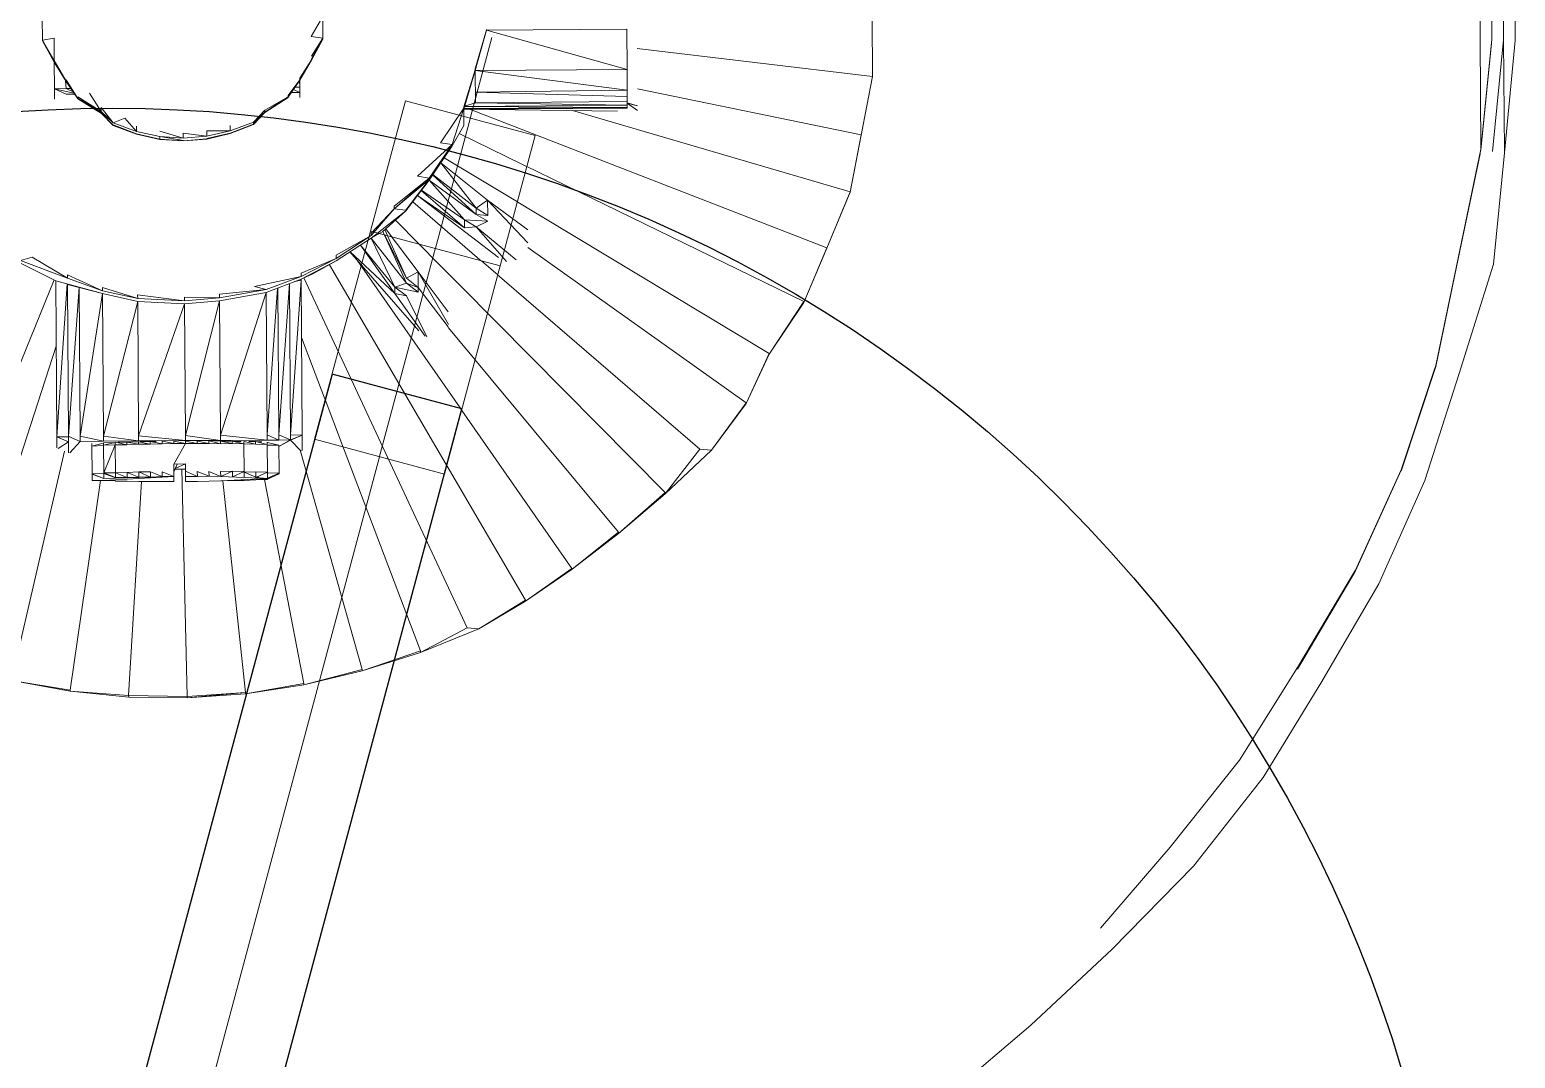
# Model space of a CAD drawing. Header units: millimetres. Extents: x 233224 to 234067, y -13631 to -11613.
# Drawn here: x 233376.69 to 233409.85, y -13458.67 to -13435.71 of the extents above; entities that cross this region are included whole.
import ezdxf

# ---------------------------------------------------------------- set-up
doc = ezdxf.new("R2010")
doc.units = ezdxf.units.MM
doc.header["$MEASUREMENT"] = 0
doc.set_wipeout_variables(frame=1)
doc.linetypes.add('Wipeout_Contour', pattern=[1000, 0, -1000])
for name, color, linetype in [('Doseme - BA', 7, 'Continuous'), ('Int - Furniture', 7, 'Continuous'), ('Str - Column', 7, 'Continuous')]:
    doc.layers.add(name, color=color, linetype=linetype)
doc.layers.add('Doseme - BA_Pen_No__1', color=7, linetype='Continuous', lineweight=13)
doc.layers.add('Doseme - BA_Pen_No__41', color=7, linetype='Continuous', lineweight=25)
doc.layers.add('Int - Furniture _Pen_No__4', color=7, linetype='Continuous', lineweight=20, true_color=0x029e21)
doc.layers.add('Str - Column_Pen_No__88', color=7, linetype='Continuous', lineweight=20, true_color=0xfd4435)

# ---------------------------------------------------------------- blocks, each defined once
blk = doc.blocks.new('Column_18', base_point=(227300.63, -11935.43))
at = {"color": 254, "linetype": 'Wipeout_Contour', "lineweight": 0, "ltscale": 1365696.312120706}
blk.add_wipeout([(227290.04, -11917.01), (227282.24, -11946.09), (227311.22, -11953.86), (227319.02, -11924.77), (227323.68, -11907.38), (227294.7, -11899.61)], dxfattribs=at).dxf.layer = 'Str - Column'
at = {"layer": 'Str - Column_Pen_No__88', "linetype": 'Continuous'}
for p, q in [((227302.49, -11870.53), (227294.7, -11899.61)), ((227331.47, -11878.29), (227323.68, -11907.38)), ((227294.7, -11899.61), (227282.24, -11946.09)), ((227323.68, -11907.38), (227311.22, -11953.86)), ((227282.24, -11946.09), (227311.22, -11953.86))]:
    blk.add_line(p, q, dxfattribs=at)
at = {"color": 254, "linetype": 'Wipeout_Contour', "lineweight": 0, "ltscale": 910495.120903}
blk.add_wipeout([(227294.7, -11899.61), (227323.68, -11907.38), (227331.47, -11878.29), (227302.49, -11870.53)], dxfattribs=at).dxf.layer = 'Str - Column'
at = {"layer": 'Str - Column_Pen_No__88', "linetype": 'Continuous'}
for p, q in [((227302.49, -11870.53), (227294.7, -11899.61)), ((227331.47, -11878.29), (227302.49, -11870.53)), ((227323.68, -11907.38), (227331.47, -11878.29)), ((227294.7, -11899.61), (227323.68, -11907.38))]:
    blk.add_line(p, q, dxfattribs=at)
blk = doc.blocks.new('RH_indastrial_lamp')
at = {"layer": 'Int - Furniture _Pen_No__4', "linetype": 'Continuous'}
for p, q in [((17966.07, 592.91), (17984.33, 608.15)), ((17947.81, 576.03), (17966.07, 592.91)), ((17929.55, 557.69), (17947.81, 576.03)), ((17934.76, 553.37), (17950.42, 571.39)), ((17913.9, 537.96), (17929.55, 557.69)), ((17919.12, 534.05), (17934.76, 553.37)), ((17900.85, 517), (17913.9, 537.96)), ((17906.07, 513.5), (17919.12, 534.05)), ((18140.85, 517.74), (18127.82, 515.87)), ((18140.85, 517.74), (18127.82, 515.55)), ((18153.9, 518.55), (18140.85, 517.74)), ((18153.9, 518.55), (18140.85, 517.5)), ((18153.9, 518.31), (18140.85, 517.5)), ((18140.85, 517.5), (18140.85, 517.74)), ((18145.59, 470.2), (18140.85, 517.5)), ((18153.9, 518.55), (18166.94, 518.31)), ((18153.9, 518.31), (18153.9, 518.55)), ((18166.94, 517.99), (18153.9, 518.31)), ((18154.74, 467.53), (18153.9, 518.31)), ((18163.76, 470.22), (18166.94, 517.99)), ((18179.99, 516.92), (18166.94, 518.31)), ((18166.94, 517.99), (18166.94, 518.31)), ((18179.99, 516.92), (18166.94, 517.99)), ((17887.81, 494.91), (17900.85, 517)), ((18127.82, 515.87), (18114.77, 512.85)), ((18127.82, 515.87), (18114.77, 512.53)), ((18127.82, 515.55), (18127.82, 515.87)), ((18136.3, 469.98), (18127.82, 515.55)), ((18172.93, 469.95), (18179.99, 516.68)), ((18193.02, 514.48), (18179.99, 516.92)), ((18179.99, 516.68), (18179.99, 516.92)), ((18193.02, 514.48), (18179.99, 516.68)), ((18180.9, 463.34), (18193.02, 514.16)), ((17893.02, 492.15), (17906.07, 513.83)), ((17893.02, 491.99), (17906.07, 513.59)), ((17893.02, 491.91), (17906.07, 513.5)), ((18114.77, 512.85), (18101.72, 508.78)), ((18114.77, 512.85), (18101.72, 508.46)), ((18114.77, 512.53), (18114.77, 512.85)), ((18128.24, 463.71), (18114.77, 512.53)), ((18182.59, 439.86), (18206.07, 510.65)), ((18101.72, 508.78), (18088.68, 503.65)), ((18101.72, 508.78), (18091.29, 503.39)), ((18101.72, 508.46), (18101.72, 508.78)), ((18127.82, 438.32), (18101.72, 508.46)), ((18182.97, 425.11), (18216.5, 506.09)), ((18088.68, 503.65), (18078.25, 497.53)), ((18088.68, 503.65), (18078.25, 497.28)), ((18091.29, 503.39), (18088.68, 503.65)), ((18127.23, 425.04), (18091.29, 503.39)), ((18078.25, 497.53), (18067.81, 490.44)), ((18078.25, 497.53), (18067.81, 490.28)), ((18078.25, 497.28), (18078.25, 497.53)), ((17877.38, 471.93), (17887.81, 494.91)), ((18121.49, 422.12), (18078.25, 497.28)), ((17882.59, 469.56), (17893.02, 492.15)), ((17882.59, 469.48), (17893.02, 491.99)), ((18067.81, 490.44), (18057.37, 482.53)), ((18067.81, 490.44), (18057.37, 482.28)), ((18067.81, 490.28), (18067.81, 490.44)), ((18115.31, 421.17), (18067.81, 490.28)), ((18057.37, 482.53), (18046.94, 473.73)), ((18057.37, 482.53), (18046.94, 473.48)), ((18057.37, 482.28), (18057.37, 482.53)), ((18095.05, 436.28), (18057.37, 482.28)), ((17869.55, 448.12), (17877.38, 471.93)), ((18046.94, 473.73), (18036.51, 464.1)), ((18046.94, 473.73), (18039.12, 463.86)), ((18046.94, 473.48), (18046.94, 473.73)), ((18106.69, 412.28), (18046.94, 473.48)), ((17874.76, 446.5), (17882.59, 469.82)), ((17882.59, 469.72), (17874.76, 446.42)), ((17874.76, 446.33), (17882.59, 469.64)), ((17874.76, 446.25), (17882.59, 469.48)), ((17874.96, 446.86), (17882.59, 469.56)), ((17882.59, 469.82), (17882.59, 469.72)), ((18133.03, 468.75), (18135.64, 469.9)), ((18135.64, 469.82), (18133.03, 468.75)), ((18133.03, 468.67), (18135.64, 469.82)), ((18133.03, 468.59), (18135.64, 469.72)), ((18133.03, 468.67), (18135.64, 469.72)), ((18135.64, 469.64), (18133.03, 468.59)), ((18133.03, 468.75), (18133.03, 468.67)), ((18133.03, 468.59), (18133.03, 468.67)), ((18133.03, 462.31), (18133.03, 468.59)), ((18133.03, 468.59), (18135.64, 468.51)), ((18146.07, 470.22), (18135.64, 469.72)), ((18138.25, 470.06), (18135.64, 469.72)), ((18137.62, 469.98), (18135.64, 469.98)), ((18135.64, 469.9), (18135.64, 469.98)), ((18135.64, 469.82), (18135.64, 469.9)), ((18135.64, 469.72), (18135.64, 469.82)), ((18146.07, 469.24), (18135.64, 469.72)), ((18135.64, 469.64), (18135.64, 469.72)), ((18135.64, 469.56), (18135.64, 469.64)), ((18135.64, 469.48), (18135.64, 469.56)), ((18135.64, 468.35), (18135.64, 469.48)), ((18138.11, 469.42), (18135.64, 468.35)), ((18135.64, 462.15), (18135.64, 468.35)), ((18135.64, 468.35), (18138.25, 468.27)), ((18138.25, 469.48), (18135.67, 469.72)), ((18138.25, 469.4), (18137.67, 469.47)), ((18140.85, 470.14), (18138.25, 470.06)), ((18138.25, 469.48), (18138.25, 469.4)), ((18138.25, 469.4), (18138.25, 468.27)), ((18140.85, 468.27), (18138.25, 469.4)), ((18138.25, 468.27), (18140.85, 468.27)), ((18143.46, 470.14), (18140.85, 470.14)), ((18140.85, 468.17), (18140.85, 469.32)), ((18143.46, 469.32), (18140.85, 468.17)), ((18140.85, 461.99), (18140.85, 468.17)), ((18140.85, 468.17), (18143.46, 468.09)), ((18146.07, 470.22), (18143.46, 470.14)), ((18143.46, 468.09), (18143.46, 469.32)), ((18146.07, 469.24), (18143.46, 468.09)), ((18143.46, 468.09), (18146.07, 468.09)), ((18145.91, 470.18), (18146.07, 470.22)), ((18146.07, 470.22), (18145.99, 470.18)), ((18148.68, 470.22), (18146.07, 470.22)), ((18148.68, 469.16), (18146.07, 469.24)), ((18146.07, 469.24), (18146.07, 468.09)), ((18148.68, 468.09), (18146.07, 469.24)), ((18151.28, 470.3), (18148.68, 470.22)), ((18151.28, 469.16), (18148.68, 469.16)), ((18148.68, 469.16), (18148.68, 468.09)), ((18151.28, 468.09), (18148.68, 469.16)), ((18153.9, 470.3), (18151.28, 470.3)), ((18153.9, 469.16), (18151.28, 469.16)), ((18151.28, 469.16), (18151.28, 468.09)), ((18153.9, 468.01), (18151.28, 469.16)), ((18153.9, 470.3), (18153.9, 469.16)), ((18153.9, 468.01), (18153.9, 469.16)), ((18153.9, 468.01), (18153.9, 466.38)), ((18156.28, 467.53), (18153.9, 467.53)), ((18156.51, 468.09), (18155.8, 466.38)), ((18159.11, 470.22), (18156.51, 470.3)), ((18156.51, 470.3), (18156.51, 469.2)), ((18172.16, 469.98), (18156.51, 469.16)), ((18156.51, 469.16), (18156.51, 469.2)), ((18156.53, 469.16), (18156.51, 469.16)), ((18156.51, 469.16), (18156.51, 468.09)), ((18159.11, 468.09), (18156.51, 469.16)), ((18156.51, 468.09), (18156.51, 468.01)), ((18156.51, 466.38), (18156.51, 468.01)), ((18172.16, 469.48), (18156.53, 469.16)), ((18166.94, 469.32), (18156.53, 469.16)), ((18156.55, 469.16), (18156.53, 469.16)), ((18159.11, 469.16), (18156.55, 469.16)), ((18161.73, 470.22), (18159.11, 470.22)), ((18161.73, 469.24), (18159.11, 469.16)), ((18159.11, 469.16), (18159.11, 468.09)), ((18161.73, 468.09), (18159.11, 469.16)), ((18164.33, 470.22), (18161.73, 470.22)), ((18161.73, 469.24), (18164.33, 469.24)), ((18161.73, 469.24), (18161.73, 468.09)), ((18164.33, 468.09), (18161.73, 469.24)), ((18161.73, 468.09), (18164.33, 468.09)), ((18166.94, 470.14), (18164.33, 470.22)), ((18164.33, 469.24), (18164.33, 468.09)), ((18166.94, 468.17), (18164.33, 469.24)), ((18164.33, 468.09), (18166.94, 468.17)), ((18169.56, 470.14), (18166.94, 470.14)), ((18166.94, 469.32), (18169.56, 469.32)), ((18166.94, 469.32), (18166.94, 468.17)), ((18169.56, 468.27), (18166.94, 469.32)), ((18166.94, 468.17), (18169.56, 468.27)), ((18169.56, 470.06), (18169.56, 470.14)), ((18172.16, 469.98), (18169.56, 470.06)), ((18169.56, 469.4), (18172.16, 468.27)), ((18172.16, 468.35), (18169.56, 469.4)), ((18169.56, 469.32), (18169.56, 468.27)), ((18172.16, 468.27), (18169.56, 469.32)), ((18169.56, 468.27), (18169.56, 461.99)), ((18169.56, 461.99), (18172.16, 468.27)), ((18169.56, 468.27), (18172.16, 468.27)), ((18174.76, 469.9), (18172.16, 469.98)), ((18172.16, 469.48), (18172.16, 468.35)), ((18174.76, 468.43), (18172.16, 469.48)), ((18174.76, 468.51), (18172.16, 469.48)), ((18172.16, 468.35), (18174.76, 468.43)), ((18172.16, 468.27), (18172.16, 468.35)), ((18172.16, 462.07), (18172.16, 468.27)), ((18174.76, 469.82), (18174.76, 469.9)), ((18174.76, 469.72), (18174.76, 469.82)), ((18174.76, 469.72), (18174.76, 469.64)), ((18174.76, 469.56), (18174.76, 469.64)), ((18174.76, 469.56), (18174.76, 468.51)), ((18174.76, 468.43), (18174.76, 468.51)), ((18174.76, 462.23), (18174.76, 468.43)), ((18153.9, 466.38), (18156.23, 467.41)), ((18156.51, 466.38), (18153.9, 461.82)), ((18153.9, 466.38), (18156.51, 466.38)), ((18036.51, 464.1), (18028.68, 453.75)), ((18036.51, 464.1), (18028.68, 453.59)), ((18039.12, 463.86), (18036.51, 464.1)), ((18102.79, 408.19), (18039.12, 463.86)), ((18127.82, 463.58), (18127.82, 460.11)), ((18127.82, 460.11), (18130.42, 461.25)), ((18130.42, 461.17), (18127.82, 460.11)), ((18130.42, 461.25), (18128.11, 463.71)), ((18130.42, 461.25), (18133.03, 462.63)), ((18133.03, 462.59), (18130.42, 461.17)), ((18130.42, 461.17), (18130.42, 461.25)), ((18133.03, 461.17), (18130.42, 461.17)), ((18133.03, 460.03), (18130.42, 461.17)), ((18130.42, 460.03), (18130.42, 461.17)), ((18135.64, 462.31), (18133.03, 462.31)), ((18133.03, 462.31), (18135.56, 461.68)), ((18135.64, 461.17), (18133.03, 461.17)), ((18133.03, 461.17), (18135.64, 460.03)), ((18133.03, 460.03), (18133.03, 461.17)), ((18135.64, 462.15), (18135.64, 461.6)), ((18138.25, 462.07), (18135.64, 462.15)), ((18135.64, 462.15), (18138.25, 461.49)), ((18135.64, 461.17), (18135.64, 460.03)), ((18146.07, 461.17), (18135.64, 461.17)), ((18135.64, 461.17), (18146.07, 460.03)), ((18137.93, 461.57), (18136.86, 461.57)), ((18138.25, 461.49), (18137.75, 461.57)), ((18138.25, 462.07), (18138.25, 461.49)), ((18140.85, 461.99), (18138.25, 462.07)), ((18138.25, 462.07), (18140.81, 461.43)), ((18139.73, 461.45), (18138.25, 461.49)), ((18140.85, 461.99), (18140.85, 461.43)), ((18143.46, 461.91), (18140.85, 461.99)), ((18140.85, 461.99), (18143.44, 461.33)), ((18143.14, 461.41), (18141.48, 461.41)), ((18143.46, 461.91), (18143.46, 461.33)), ((18146.07, 461.91), (18143.46, 461.91)), ((18143.46, 461.91), (18146.07, 461.33)), ((18146.07, 461.33), (18143.71, 461.33)), ((18146.07, 461.91), (18146.07, 461.33)), ((18148.68, 461.82), (18146.07, 461.91)), ((18146.07, 461.91), (18148.57, 461.28)), ((18147.41, 461.29), (18146.07, 461.33)), ((18146.07, 461.17), (18146.07, 460.03)), ((18153.9, 461.17), (18146.07, 461.17)), ((18146.07, 461.17), (18153.9, 460.03)), ((18148.68, 461.82), (18148.68, 461.28)), ((18151.28, 461.82), (18148.68, 461.82)), ((18148.68, 461.82), (18151.23, 461.27)), ((18151.28, 461.82), (18151.28, 461.27)), ((18153.9, 461.82), (18151.28, 461.82)), ((18151.28, 461.82), (18153.86, 461.27)), ((18154.04, 462.14), (18153.9, 461.82)), ((18153.9, 461.82), (18153.9, 461.27)), ((18156.51, 461.82), (18153.9, 461.82)), ((18153.9, 461.82), (18156.45, 461.27)), ((18153.9, 461.17), (18153.9, 460.03)), ((18164.33, 461.17), (18153.9, 461.17)), ((18153.9, 461.17), (18164.33, 460.03)), ((18156.51, 461.82), (18156.51, 461.27)), ((18159.11, 461.82), (18156.51, 461.82)), ((18156.51, 461.82), (18158.99, 461.28)), ((18161.73, 461.91), (18159.11, 461.82)), ((18159.11, 461.82), (18159.11, 461.28)), ((18159.11, 461.82), (18161.73, 461.33)), ((18161.73, 461.33), (18160.39, 461.29)), ((18161.73, 461.91), (18161.73, 461.33)), ((18164.33, 461.91), (18161.73, 461.91)), ((18161.73, 461.91), (18164.32, 461.33)), ((18164.08, 461.33), (18161.73, 461.33)), ((18166.94, 461.99), (18164.33, 461.91)), ((18164.33, 461.91), (18164.33, 461.33)), ((18164.33, 461.91), (18166.94, 461.41)), ((18164.33, 461.17), (18164.33, 460.03)), ((18172.16, 461.17), (18164.33, 461.17)), ((18164.33, 461.17), (18172.16, 460.03)), ((18166.94, 461.41), (18164.55, 461.33)), ((18166.94, 461.99), (18166.94, 461.41)), ((18169.56, 461.99), (18166.94, 461.99)), ((18166.94, 461.99), (18169.52, 461.43)), ((18168.94, 461.41), (18166.94, 461.41)), ((18172.16, 462.07), (18169.56, 461.99)), ((18172.16, 462.07), (18169.56, 461.49)), ((18169.56, 461.99), (18169.56, 461.43)), ((18172.16, 461.57), (18169.56, 461.49)), ((18174.76, 462.23), (18172.16, 462.15)), ((18172.16, 462.07), (18172.16, 461.57)), ((18172.16, 461.17), (18172.16, 460.03)), ((18177.38, 461.17), (18172.16, 461.17)), ((18172.16, 461.17), (18177.38, 460.03)), ((18174.76, 462.23), (18172.28, 461.6)), ((18174.76, 462.23), (18174.76, 461.67)), ((18177.38, 461.17), (18179.71, 463.71)), ((18177.38, 461.17), (18177.38, 460.03)), ((18179.92, 460.05), (18177.38, 461.17)), ((18179.99, 463.71), (18179.99, 461.25)), ((18179.99, 461.25), (18182.27, 462.75)), ((18182.59, 460.11), (18179.99, 461.25)), ((18179.99, 461.25), (18179.99, 461.19)), ((18179.99, 461.17), (18179.99, 461.19)), ((18179.99, 461.17), (18179.99, 460.03)), ((18182.59, 462.62), (18182.59, 460.11)), ((18127.82, 460.11), (18127.82, 425.54)), ((18127.82, 460.11), (18130.42, 460.03)), ((18127.82, 425.54), (18130.42, 460.03)), ((18130.42, 460.03), (18130.42, 426.27)), ((18130.43, 426.29), (18133.03, 460.03)), ((18133.03, 427.25), (18133.03, 460.03)), ((18133.08, 427.28), (18135.64, 460.03)), ((18135.64, 460.03), (18135.64, 428.24)), ((18135.64, 428.24), (18146.07, 460.03)), ((18146.07, 460.03), (18146.07, 430.03)), ((18146.07, 430.03), (18153.9, 460.03)), ((18153.9, 460.03), (18153.9, 430.6)), ((18153.9, 430.6), (18164.33, 460.03)), ((18164.33, 460.03), (18164.33, 430.03)), ((18164.33, 430.03), (18172.16, 460.03)), ((18172.16, 460.03), (18172.16, 428.24)), ((18172.16, 428.24), (18177.38, 460.03)), ((18177.38, 460.03), (18177.38, 426.82)), ((18177.4, 426.82), (18179.99, 460.03)), ((18179.92, 460.05), (18179.99, 460.03)), ((18179.99, 460.11), (18182.59, 460.11)), ((18179.99, 426.11), (18179.99, 460.03)), ((18180.04, 426.02), (18182.59, 460.11)), ((18182.59, 425.3), (18182.59, 460.11)), ((18028.68, 453.75), (18023.46, 442.74)), ((18028.68, 453.75), (18023.46, 442.58)), ((18028.68, 453.59), (18028.68, 453.75)), ((18077.17, 418.55), (18028.68, 453.59)), ((17861.73, 423.75), (17869.55, 448.12)), ((17869.55, 422.53), (17874.76, 446.5)), ((17874.76, 446.42), (17869.55, 422.53)), ((17869.55, 422.44), (17874.76, 446.33)), ((17869.55, 422.36), (17874.76, 446.25)), ((18023.46, 442.74), (18015.64, 431.26)), ((18023.46, 442.74), (18015.64, 431.08)), ((18023.46, 442.58), (18023.46, 442.74)), ((18095.71, 398.41), (18023.46, 442.58)), ((18104.34, 429.21), (18099.89, 438.33)), ((18106.94, 428.64), (18100.26, 438.25)), ((18095.04, 435.68), (18101.72, 423.83)), ((18101.72, 427.34), (18095.05, 436.17)), ((18116.92, 419.31), (18101.64, 436.99)), ((18015.64, 431.26), (18010.43, 419.18)), ((18015.64, 431.26), (18010.43, 419.1)), ((18015.64, 431.08), (18015.64, 431.26)), ((18092.34, 393.06), (18015.64, 431.08)), ((18095.04, 432.82), (18101.72, 423.83)), ((18101.72, 428.4), (18101.72, 427.34)), ((18101.72, 428.4), (18104.34, 426.35)), ((18101.72, 428.4), (18106.94, 427.26)), ((18106.94, 427.26), (18104.34, 429.21)), ((18104.34, 429.21), (18106.94, 428.64)), ((18116.85, 419.27), (18106.94, 428.64)), ((18106.94, 428.64), (18106.94, 427.26)), ((18114.54, 417.79), (18106.94, 428.64)), ((18127.82, 425.3), (18135.64, 428.24)), ((18135.64, 428.24), (18146.07, 430.03)), ((18146.07, 429.37), (18135.64, 427.58)), ((18135.64, 427.58), (18146.07, 428.56)), ((18146.07, 430.03), (18153.9, 430.6)), ((18153.9, 429.95), (18146.07, 429.37)), ((18146.07, 429.37), (18153.9, 429.13)), ((18146.07, 428.56), (18146.07, 429.37)), ((18153.9, 430.6), (18164.33, 430.03)), ((18164.33, 429.37), (18153.9, 429.95)), ((18153.9, 429.95), (18164.33, 428.56)), ((18153.9, 429.13), (18153.9, 429.95)), ((18164.33, 430.03), (18172.16, 428.24)), ((18172.16, 427.58), (18164.33, 429.37)), ((18164.33, 429.37), (18172.16, 426.85)), ((18164.33, 428.56), (18164.33, 429.37)), ((18172.16, 428.24), (18182.59, 425.3)), ((18179.97, 426.11), (18172.16, 428.24)), ((18101.72, 423.83), (18101.72, 427.34)), ((18101.72, 427.34), (18104.34, 425.22)), ((18101.72, 427.34), (18104.34, 426.35)), ((18104.34, 425.22), (18101.72, 423.83)), ((18104.34, 426.35), (18106.94, 427.26)), ((18109.54, 414.79), (18104.34, 426.35)), ((18104.34, 426.35), (18112.16, 416.26)), ((18109.54, 414.79), (18104.34, 425.22)), ((18109.06, 414.36), (18104.34, 425.22)), ((18112.16, 416.26), (18106.94, 427.26)), ((18106.94, 427.26), (18114.53, 417.78)), ((18127.82, 425.3), (18119.99, 421.3)), ((18127.82, 424.72), (18119.99, 420.73)), ((18125.2, 424.16), (18127.51, 425.16)), ((18135.64, 427.58), (18127.82, 424.72)), ((18127.82, 424.72), (18138.25, 426.85)), ((18127.82, 425.54), (18129.23, 425.83)), ((18127.82, 425.54), (18127.82, 425.38)), ((18127.82, 425.38), (18127.82, 425.3)), ((18127.82, 423.99), (18127.82, 424.72)), ((18138.25, 426.85), (18135.64, 427.58)), ((18179.99, 424.72), (18172.16, 427.58)), ((18172.16, 427.58), (18179.99, 423.99)), ((18172.16, 426.85), (18172.16, 427.58)), ((18179.99, 426.11), (18179.97, 426.11)), ((18179.99, 426.03), (18179.99, 426.11)), ((18190.42, 420.73), (18179.99, 424.72)), ((18179.99, 424.72), (18187.81, 420)), ((18179.99, 423.99), (18179.99, 424.72)), ((18190.42, 421.3), (18182.59, 425.3)), ((17859.11, 398.89), (17861.73, 423.75)), ((17864.33, 398.16), (17869.55, 422.44)), ((17864.33, 398.06), (17869.55, 422.36)), ((17864.53, 399.09), (17869.55, 422.53)), ((18079.79, 421.33), (18088.68, 413.89)), ((18088.68, 413.89), (18082, 421.68)), ((18101.72, 423.83), (18108.85, 414.17)), ((18119.99, 421.3), (18112.16, 416.26)), ((18125.2, 424.16), (18119.99, 421.3)), ((18119.99, 420.73), (18127.82, 423.99)), ((18125.2, 424.16), (18125.81, 424.27)), ((18010.43, 419.18), (18005.2, 406.71)), ((18010.43, 419.18), (18005.2, 406.63)), ((18010.43, 419.1), (18010.43, 419.18)), ((18089.79, 387.66), (18010.43, 419.1)), ((18101.72, 406.8), (18083.74, 420.77)), ((18119.99, 420.73), (18112.16, 415.68)), ((18112.16, 415.68), (18119.99, 420)), ((18119.99, 420), (18119.99, 420.73)), ((18187.81, 420), (18190.42, 420.73)), ((18077.16, 417.54), (18086.08, 407.93)), ((18077.16, 414.63), (18086.08, 407.93)), ((18112.16, 416.26), (18104.34, 410.22)), ((18104.34, 410.22), (18109.54, 414.79)), ((18112.16, 415.68), (18106.94, 409.72)), ((18106.94, 409.72), (18112.16, 415.11)), ((18109.54, 414.79), (18112.16, 416.26)), ((18112.16, 415.11), (18112.16, 415.68)), ((18088.68, 413.89), (18086.08, 412.66)), ((18086.08, 412.66), (18088.68, 411.11)), ((18086.08, 412.66), (18091.29, 412.34)), ((18086.08, 407.93), (18086.08, 411.35)), ((18086.08, 411.35), (18088.68, 409.72)), ((18086.08, 411.35), (18088.68, 411.11)), ((18088.68, 413.89), (18091.29, 414.13)), ((18091.29, 412.34), (18088.68, 413.89)), ((18098.33, 402.22), (18088.68, 411.11)), ((18088.68, 411.11), (18099.11, 403.37)), ((18088.68, 409.72), (18088.68, 411.11)), ((18101.72, 406.8), (18091.29, 414.13)), ((18091.29, 414.13), (18091.29, 412.34)), ((18100.9, 405.72), (18091.29, 414.13)), ((18099.11, 403.37), (18091.29, 412.34)), ((18091.29, 412.34), (18100.84, 405.62)), ((18088.68, 409.72), (18086.08, 407.93)), ((18086.08, 407.93), (18096.5, 399.55)), ((18098.29, 402.15), (18088.68, 409.72)), ((18096.5, 399.56), (18088.68, 409.72)), ((18099.11, 403.37), (18104.34, 410.22)), ((18099.11, 403.37), (18104.34, 410.06)), ((18104.34, 410.06), (18099.11, 403.29)), ((18099.11, 403.29), (18106.94, 409.72)), ((18106.94, 409.72), (18099.11, 402.97)), ((18099.11, 402.97), (18106.94, 409.16)), ((18101.72, 406.8), (18104.34, 410.22)), ((18104.34, 410.06), (18104.34, 410.22)), ((18106.94, 409.72), (18104.34, 410.06)), ((18106.94, 409.16), (18106.94, 409.72)), ((18005.2, 406.71), (18002.6, 393.99)), ((18005.2, 406.71), (18002.6, 393.91)), ((18005.2, 406.63), (18005.2, 406.71)), ((18066.99, 388.09), (18005.2, 406.63)), ((18101.72, 406.79), (18101.72, 406.8)), ((18099.11, 403.37), (18093.9, 395.79)), ((18099.11, 402.97), (18093.9, 395.46)), ((18093.9, 395.46), (18101.72, 402.47)), ((18101.72, 402.47), (18099.11, 402.97)), ((17856.51, 373.86), (17859.11, 398.89)), ((17859.11, 398.8), (17859.11, 398.72)), ((17859.11, 373.7), (17859.11, 398.72)), ((17859.11, 373.7), (17861.73, 398.64)), ((17861.73, 373.53), (17864.33, 398.16)), ((17861.82, 374.48), (17864.33, 398.32)), ((17864.33, 398.16), (17864.33, 398.06)), ((17864.33, 373.53), (17864.33, 398.06)), ((18093.9, 395.79), (18091.29, 391.23)), ((18093.9, 395.46), (18091.29, 387.39)), ((18091.29, 387.39), (18096.51, 395.06)), ((18096.51, 395.06), (18093.9, 395.46)), ((18002.6, 393.99), (17999.98, 380.95)), ((18002.6, 393.91), (18002.6, 393.99)), ((18052.46, 383.32), (18002.6, 393.91)), ((18091.29, 387.63), (18091.29, 391.23)), ((18143.46, 392.7), (18138.25, 390.73)), ((18138.25, 390.65), (18143.46, 392.61)), ((18138.25, 390.16), (18143.46, 392.12)), ((18148.68, 393.91), (18143.46, 392.7)), ((18143.46, 392.61), (18148.68, 393.83)), ((18143.46, 392.61), (18148.68, 393.75)), ((18148.68, 393.26), (18143.46, 392.12)), ((18143.46, 392.12), (18148.68, 392.04)), ((18143.46, 390.89), (18143.46, 392.12)), ((18148.68, 393.91), (18153.9, 394.24)), ((18148.68, 393.83), (18153.9, 394.24)), ((18153.9, 393.67), (18148.68, 393.26)), ((18148.68, 393.26), (18148.68, 392.04)), ((18148.68, 393.26), (18153.9, 392.52)), ((18153.9, 394.24), (18159.11, 393.83)), ((18159.11, 393.91), (18153.9, 394.24)), ((18159.11, 393.26), (18153.9, 394.15)), ((18153.9, 393.67), (18153.9, 392.52)), ((18159.11, 392.04), (18153.9, 393.67)), ((18153.9, 393.67), (18159.11, 393.26)), ((18159.11, 393.91), (18164.33, 392.7)), ((18164.33, 392.7), (18159.11, 393.83)), ((18159.11, 393.83), (18164.33, 392.61)), ((18159.11, 393.26), (18159.11, 393.75)), ((18159.11, 393.26), (18164.33, 392.12)), ((18169.56, 390.73), (18164.33, 392.7)), ((18164.33, 392.61), (18169.54, 390.58)), ((18169.56, 390.16), (18164.33, 392.12)), ((18164.33, 392.12), (18166.94, 389.1)), ((18164.33, 390.89), (18164.33, 392.12)), ((18054.77, 386.5), (18052.49, 388.14)), ((18091.29, 387.63), (18056.95, 388.27)), ((18130.42, 384.69), (18135.64, 387.97)), ((18135.64, 387.97), (18130.42, 384.61)), ((18130.45, 384.71), (18135.64, 388.05)), ((18138.25, 390.73), (18135.64, 388.05)), ((18135.64, 387.97), (18138.25, 390.57)), ((18135.64, 387.55), (18138.25, 390.16)), ((18138.25, 390.16), (18135.64, 387.97)), ((18135.64, 387.97), (18135.64, 387.55)), ((18138.25, 390.16), (18138.25, 390.57)), ((18169.56, 390.16), (18166.94, 389.1)), ((18169.56, 390.57), (18169.54, 390.58)), ((18172.16, 388.05), (18169.56, 390.73)), ((18172.16, 387.97), (18169.56, 390.65)), ((18172.16, 387.55), (18169.56, 390.16)), ((18169.56, 390.16), (18172.16, 386.66)), ((18172.16, 388.05), (18177.38, 384.69)), ((18177.38, 384.69), (18172.16, 387.97)), ((18177.38, 384.61), (18172.16, 387.97)), ((18172.16, 387.97), (18172.16, 387.55)), ((18177.38, 384.29), (18172.16, 387.97)), ((18052.46, 387.15), (18054.77, 386.5)), ((18054.77, 386.42), (18052.46, 387.14)), ((18091.29, 387.63), (18054.77, 387.63)), ((18091.25, 387.47), (18054.77, 387.63)), ((18054.77, 387.47), (18054.77, 387.63)), ((18091.1, 386.98), (18054.77, 387.47)), ((18054.77, 387.47), (18091.25, 387.47)), ((18054.77, 386.98), (18054.77, 387.47)), ((18088.68, 386.24), (18054.77, 386.98)), ((18054.77, 386.98), (18091.09, 386.98)), ((18054.77, 386.16), (18054.77, 386.98)), ((18054.77, 386.16), (18088.68, 386.24)), ((18054.77, 385.03), (18054.77, 386.16)), ((18054.77, 385.03), (18054.77, 383.64)), ((18088.68, 383.8), (18054.77, 385.03)), ((18091.29, 387.39), (18088.68, 378.83)), ((18088.68, 378.83), (18091.29, 387.06)), ((18091.07, 386.91), (18088.68, 386.24)), ((18088.68, 386.24), (18088.68, 379.04)), ((18088.7, 379.03), (18091.29, 387.63)), ((18091.29, 387.06), (18091.29, 387.39)), ((18127.82, 383.64), (18127.82, 384.79)), ((18127.82, 380.87), (18130.42, 384.69)), ((18127.82, 380.79), (18130.42, 384.69)), ((18130.42, 384.61), (18127.82, 380.79)), ((18130.42, 384.61), (18135.64, 387.55)), ((18130.42, 384.69), (18130.42, 384.61)), ((18130.42, 384.61), (18130.42, 384.29)), ((18172.16, 387.55), (18172.16, 386.66)), ((18174.76, 383.48), (18172.16, 387.55)), ((18172.16, 387.55), (18177.38, 384.29)), ((18179.99, 380.87), (18177.38, 384.69)), ((18177.38, 384.69), (18179.99, 380.79)), ((18177.38, 384.61), (18177.38, 384.69)), ((18179.99, 380.79), (18177.38, 384.61)), ((18179.99, 380.46), (18177.38, 384.61)), ((18177.38, 384.29), (18177.38, 384.61)), ((18182.59, 382.42), (18182.59, 384.79)), ((18054.77, 383.64), (18088.68, 383.8)), ((18054.77, 383.64), (18054.77, 378.99)), ((18088.68, 378.99), (18054.77, 383.64)), ((18127.82, 380.79), (18130.42, 384.29)), ((18127.82, 383.64), (18127.82, 382.42)), ((18129.7, 383.64), (18127.82, 383.64)), ((18127.82, 383.64), (18129.25, 382.97)), ((18127.82, 382.42), (18127.82, 380.87)), ((18127.82, 382.42), (18127.91, 380.99)), ((18127.82, 382.42), (18128.87, 382.42)), ((18179.99, 383.64), (18178.1, 383.64)), ((18182.59, 382.42), (18178.24, 383.44)), ((18179.99, 382.42), (18178.44, 383.15)), ((18178.93, 382.42), (18179.99, 382.42)), ((18182.59, 382.42), (18179.99, 383.64)), ((18180.09, 380.7), (18179.99, 382.42)), ((18179.99, 382.42), (18182.59, 382.42)), ((18182.59, 376.47), (18182.59, 382.42)), ((17999.98, 367.83), (17999.98, 380.95)), ((18052.46, 374.34), (17999.98, 380.95)), ((18054.77, 378.99), (18054.77, 370.03)), ((18086.08, 370.03), (18054.77, 378.99)), ((18054.77, 378.99), (18088.68, 378.99)), ((18086.08, 370.03), (18088.68, 378.99)), ((18086.08, 370.03), (18088.68, 378.91)), ((18088.68, 378.83), (18086.08, 369.95)), ((18086.08, 369.95), (18088.68, 378.59)), ((18088.68, 379.04), (18088.68, 379.03)), ((18088.68, 378.99), (18088.68, 379.03)), ((18088.68, 378.59), (18088.68, 378.83)), ((18127.82, 380.87), (18125.2, 376.47)), ((18125.2, 376.47), (18127.82, 380.79)), ((18127.82, 380.79), (18125.2, 376.39)), ((18127.82, 380.46), (18125.2, 376.39)), ((18127.82, 380.46), (18127.82, 380.79)), ((18179.99, 380.87), (18182.59, 376.47)), ((18179.99, 380.79), (18182.59, 376.47)), ((18182.59, 376.39), (18179.99, 380.79)), ((18179.99, 380.79), (18182.59, 376.15)), ((18179.99, 380.46), (18179.99, 380.79)), ((18122.59, 371.74), (18125.2, 376.47)), ((18122.59, 371.58), (18125.2, 376.15)), ((18125.2, 376.15), (18122.59, 371.66)), ((18125.2, 375.57), (18122.59, 371.58)), ((18125.2, 376.15), (18125.2, 376.39)), ((18182.59, 376.47), (18185.2, 371.74)), ((18182.59, 376.39), (18182.59, 376.15)), ((18182.59, 375.57), (18182.59, 376.15)), ((18185.2, 371.58), (18182.59, 376.15)), ((18182.59, 371.23), (18182.59, 375.57)), ((17856.51, 373.86), (17856.51, 373.78)), ((17856.51, 348.67), (17856.51, 373.78)), ((17859.11, 348.83), (17859.11, 373.7)), ((17861.73, 373.61), (17861.73, 373.53)), ((17861.73, 348.91), (17861.73, 373.53)), ((17864.33, 348.91), (17864.33, 373.53)), ((18122.59, 371.66), (18122.59, 371.74)), ((18122.59, 371.58), (18122.59, 371.66)), ((18122.59, 371.58), (18122.59, 366.69)), ((18122.59, 371.58), (18125.2, 371.16)), ((18185.2, 371.58), (18182.59, 371.16)), ((18185.2, 371.66), (18185.2, 371.74)), ((18185.2, 371.58), (18185.2, 371.66)), ((18185.2, 366.52), (18185.2, 371.58)), ((18054.77, 370.03), (18086.08, 370.03)), ((18086.08, 370.03), (18086.08, 369.95)), ((18086.08, 369.87), (18086.08, 369.95)), ((18122.59, 366.69), (18125.2, 371.16)), ((18182.59, 371.16), (18182.59, 371.23))]:
    blk.add_line(p, q, dxfattribs=at)
blk = doc.blocks.new('Slab_119', base_point=(227449.32, -11960.08))
at = {"layer": 'Doseme - BA_Pen_No__41', "linetype": 'Continuous', "flags": 128}
blk.add_lwpolyline([(227449.32, -11960.08, -1), (227025.05, -12384.34, -1)], format="xyb", close=True, dxfattribs=at)
blk = doc.blocks.new('Slab_120', base_point=(227315.12, -11939.31))
at = {"layer": 'Doseme - BA_Pen_No__41', "linetype": 'Continuous', "flags": 128}
blk.add_lwpolyline([(227315.12, -11939.31), (227286.14, -11931.55), (227224.94, -12159.96), (227249.43, -12184.45)], close=True, dxfattribs=at)

msp = doc.modelspace()

# ---------------------------------------------------------------- block references
at = {"layer": 'Str - Column', "color": 14, "lineweight": 35, "true_color": 0xa80f02, "xscale": 0.1, "yscale": 0.1, "zscale": 0.1}
msp.add_blockref('Column_18', (233384.892, -13443.787), dxfattribs=at)

# ---------------------------------------------------------------- next in the draw order: linework, layer by layer
at = {"layer": 'Doseme - BA_Pen_No__1', "linetype": 'Continuous'}
msp.add_line((233378.548, -13467.465), (233387.01, -13435.885), dxfattribs=at)

# ---------------------------------------------------------------- next in the draw order: block references
at = {"layer": 'Doseme - BA', "linetype": 'Continuous', "xscale": 0.1, "yscale": 0.1, "zscale": 0.1}
for name, p in [('Slab_119', (233399.761, -13446.251)), ('Slab_120', (233386.341, -13444.175))]:
    msp.add_blockref(name, p, dxfattribs=at)
at = {"layer": 'Int - Furniture', "color": 104, "linetype": 'Continuous', "lineweight": 20, "true_color": 0x029e21, "xscale": 0.09999999999999999, "yscale": 0.09999999999999999, "zscale": 100, "rotation": 180.3864042976297}
msp.add_blockref('RH_indastrial_lamp', (235195.206, -13386.525), dxfattribs=at)

doc.saveas('drawing.dxf')
